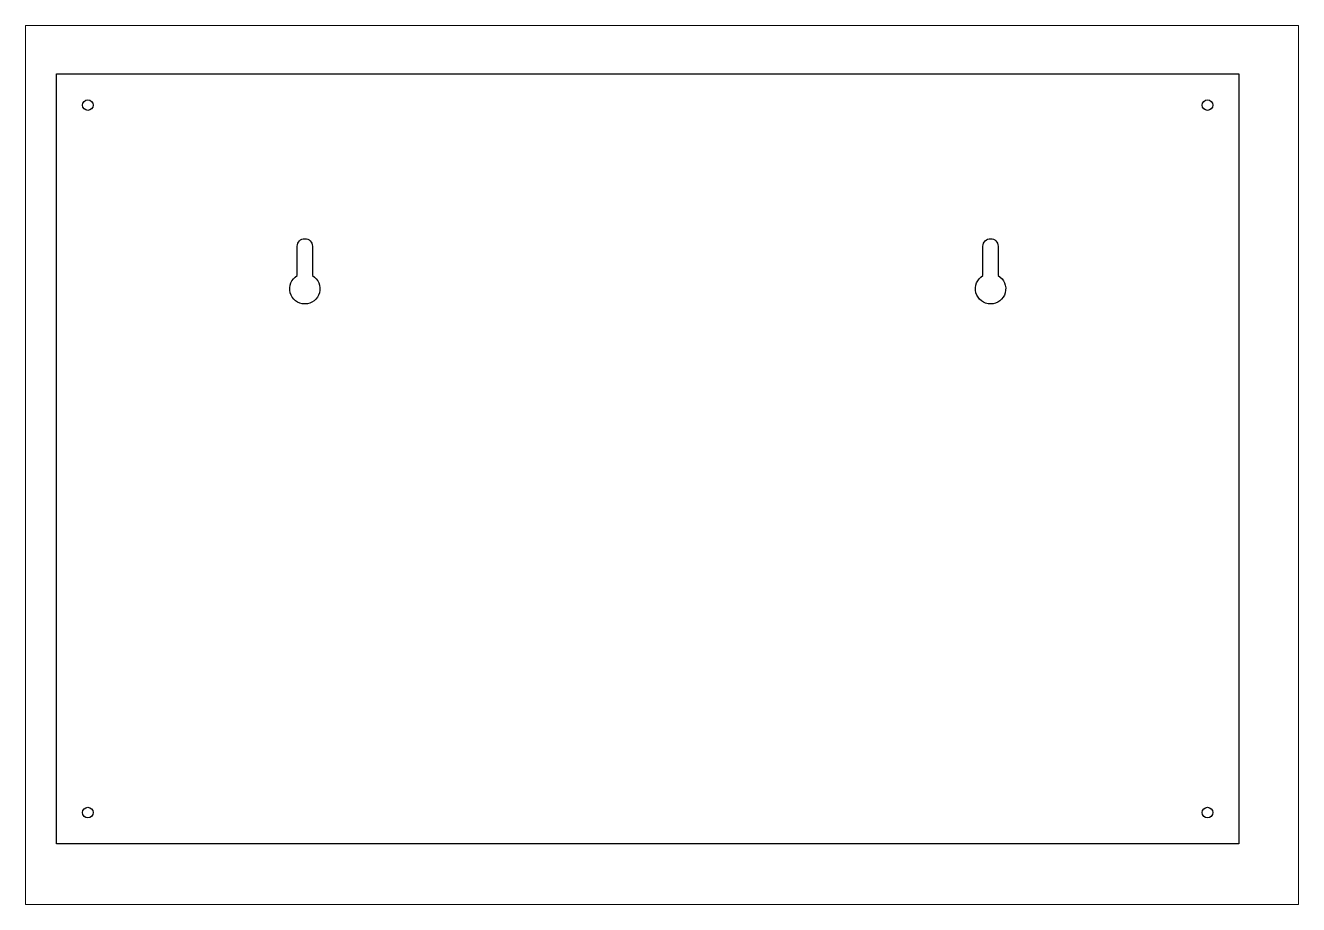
# Paper-space layout 'fond' of a CAD drawing. Header units: millimetres. Extents: x -2 to 418, y 6 to 296.
# The model-space entities are those that its viewports show. They can reach past a viewport. Long polylines and large blocks are cut down to what shows.
import ezdxf

# ---------------------------------------------------------------- set-up
doc = ezdxf.new("R2010")
doc.units = ezdxf.units.MM
doc.layers.get('0').update_dxf_attribs({"plot": 0})
doc.layers.add('decoupe', color=7, linetype='Continuous')

msp = doc.modelspace()

# ---------------------------------------------------------------- linework, layer by layer
at = {"layer": 'decoupe'}
msp.add_lwpolyline([(241.81, 956.46), (241.81, 1210.56), (631.91, 1210.56), (631.91, 956.46)], close=True, dxfattribs=at)
for points in [[(321.24, 1143.94), (321.24, 1153.64, -1), (326.24, 1153.64), (326.24, 1143.94, -3.732051)], [(547.48, 1143.94), (547.48, 1153.64, -1), (552.48, 1153.64), (552.48, 1143.94, -3.732051)]]:
    msp.add_lwpolyline(points, format="xyb", close=True, dxfattribs=at)
for centre in [(252.16, 1200.21), (621.56, 1200.21), (252.16, 966.81), (621.56, 966.81)]:
    msp.add_circle(centre, 1.75, dxfattribs=at)

psp = doc.layouts.new('fond')

# ---------------------------------------------------------------- viewports
at = {"layer": '0'}
psp.add_viewport(center=(208.15, 151.1), size=(420, 290), view_center_point=(441.58, 1081.48), view_height=290, dxfattribs=at)

doc.saveas('drawing.dxf')
